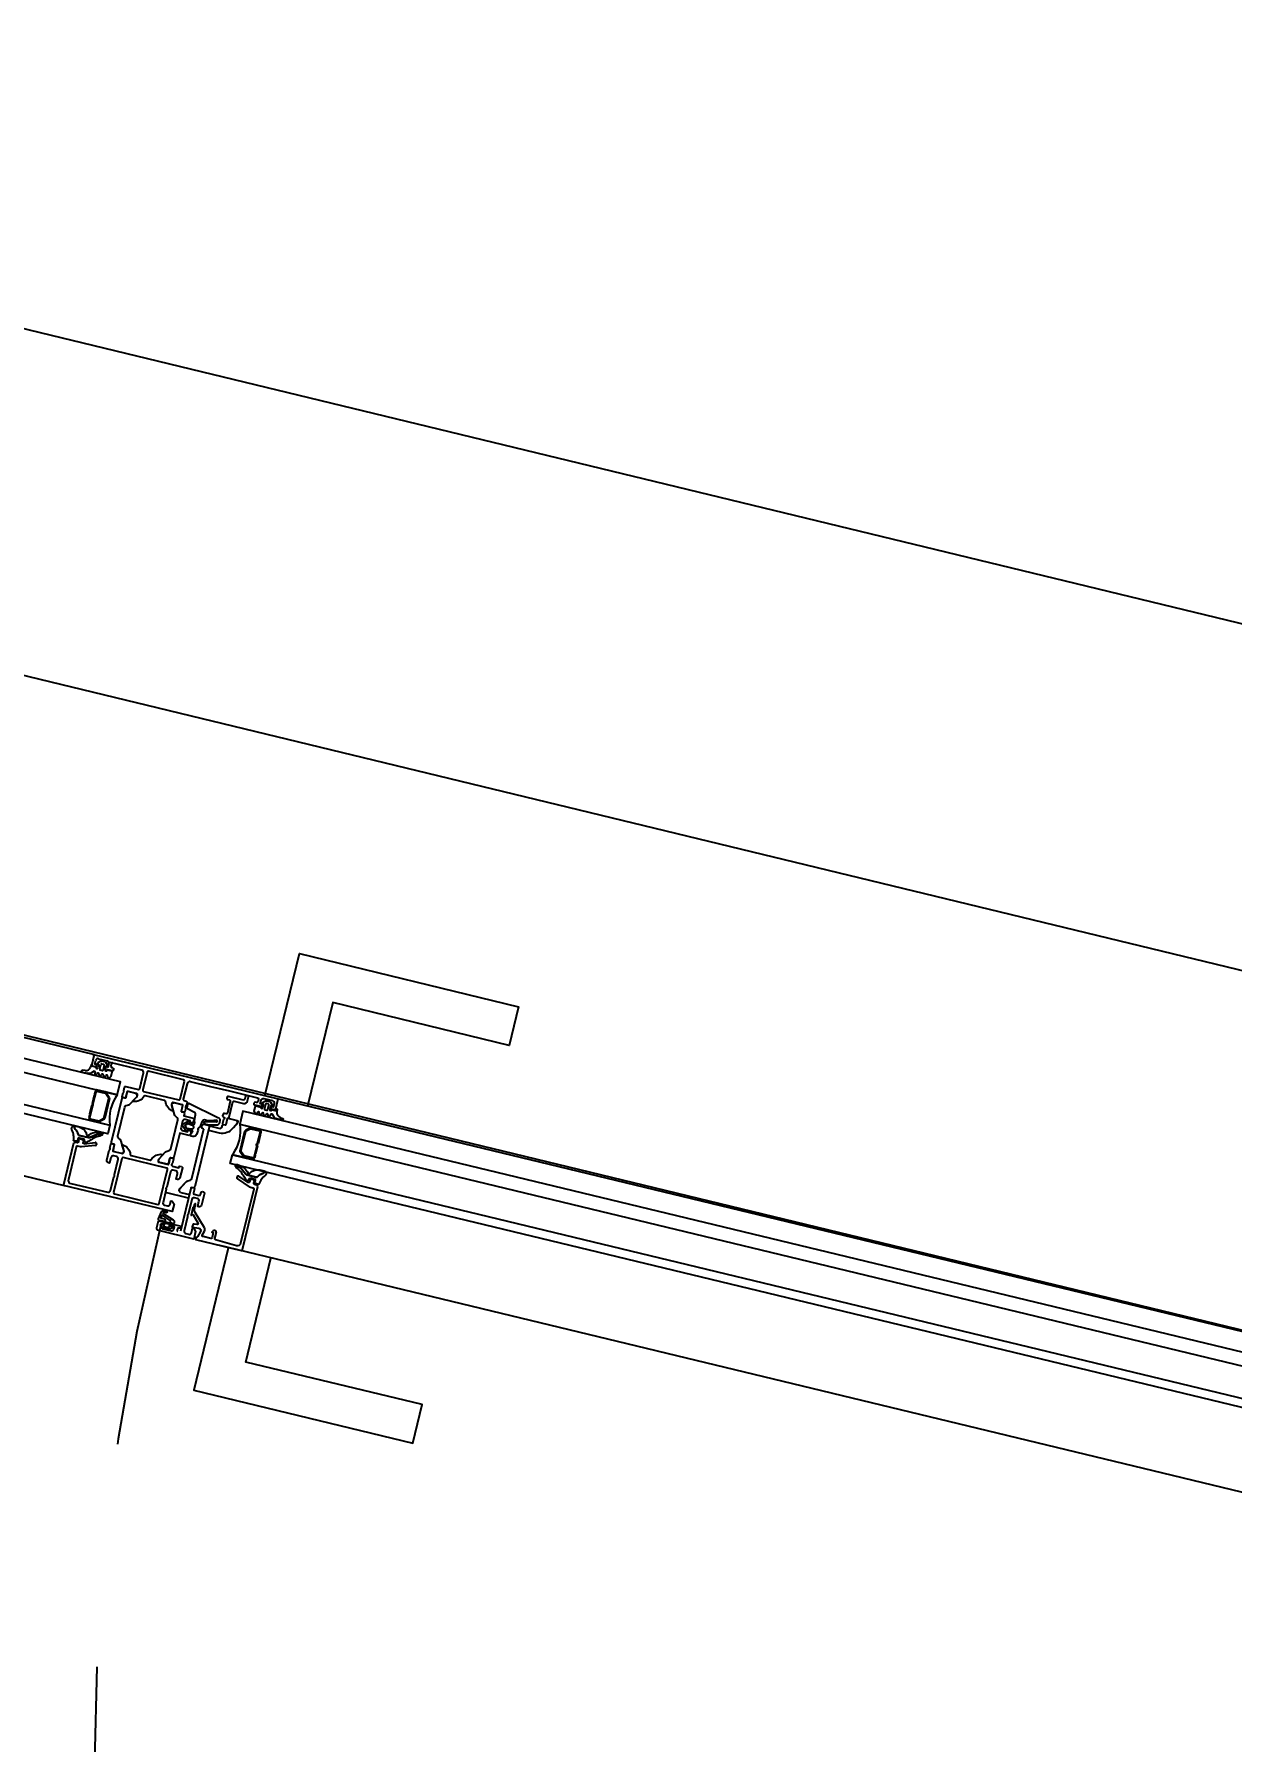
# Model space of a CAD drawing. Header units: metres. Extents: x 493 to 630, y -132 to -15.
# Drawn here: x 550.711 to 551.246, y -41.507 to -40.743 of the extents above; entities that cross this region are included whole.
import ezdxf

# ---------------------------------------------------------------- set-up
doc = ezdxf.new("R2010")
doc.units = ezdxf.units.M
doc.header["$MEASUREMENT"] = 0
doc.header["$PDMODE"] = 3
doc.linetypes.add('HIDDEN2', pattern=[0.1875, 0.125, -0.0625])
for name, color, linetype in [('a_cote_50', 9, 'Continuous'), ('a_punctat', 40, 'HIDDEN2'), ('a_sticla', 4, 'Continuous'), ('a_tamplarie_ferestre', 6, 'Continuous'), ('a_vederi subtiri', 124, 'Continuous')]:
    doc.layers.add(name, color=color, linetype=linetype)
doc.layers.add('a_suprafete', color=7, linetype='Continuous', plot=False)
doc.styles.get("Standard").update_dxf_attribs({"font": 'ARIALN.TTF'})
doc.dimstyles.new('50 cote', dxfattribs={"dimtxt": 0.09, "dimasz": 0.06, "dimexe": 0, "dimexo": 0, "dimgap": 0.018, "dimtad": 1, "dimdec": 1, "dimlfac": 100, "dimrnd": 0.5, "dimdsep": 46, "dimtxsty": 'Standard', "dimblk": 'OBLIQUE', "dimcen": 0.00045, "dimclrd": 256, "dimclrt": 4, "dimadec": 1, "dimazin": 0, "dimtfac": 1, "dimtdec": 1, "dimtix": 1, "dimtofl": 0, "dimtmove": 0, "dimatfit": 3, "dimldrblk": 'OBLIQUE', "dimfxl": 0, "dimtolj": 1, "dimtzin": 0, "dimarcsym": 0})

# ---------------------------------------------------------------- blocks, each defined once
blk = doc.blocks.new('_Oblique')
at = {"color": 0, "linetype": 'ByBlock', "lineweight": -2}
blk.add_line((-0.5, -0.5), (0.5, 0.5), dxfattribs=at)
blk = doc.blocks.new('*D979')
at = {"layer": 'a_cote_50', "lineweight": -2, "ltscale": 0.3}
blk.add_line((551.81751, -41.29928), (548.86304, -40.58327), dxfattribs=at)
at = {"layer": 'Defpoints', "color": 0, "ltscale": 0.3}
for p in [(548.86304, -40.58327), (548.83567, -40.69619), (551.79014, -41.41221)]:
    blk.add_point(p, dxfattribs=at)
at = {"layer": 'a_cote_50', "lineweight": -2, "ltscale": 0.3, "xscale": 0.06, "yscale": 0.06, "zscale": 0.06}
for p, rotation in [((548.86304, -40.58327), 166.3770699062288), ((551.81751, -41.29928), 346.3770699062288)]:
    blk.add_blockref('_Oblique', p, dxfattribs=dict(at, rotation=rotation))
at = {"layer": 'a_cote_50', "color": 4, "ltscale": 0.3, "char_height": 0.09, "attachment_point": 5, "rotation": 346.37707}
for s, insert in [('\\A1;304', (550.35534, -40.87912)), ('\\A1;266', (550.32521, -41.00343))]:
    blk.add_mtext(s, dxfattribs=dict(at, insert=insert))
blk = doc.blocks.new('*D988')
at = {"layer": 'a_cote_50', "lineweight": -2, "ltscale": 0.3}
blk.add_line((548.62639, -40.37095), (552.11539, -41.2165), dxfattribs=at)
at = {"layer": 'Defpoints', "color": 0, "ltscale": 0.3}
for p in [(548.56355, -40.63024), (552.11539, -41.2165), (552.05255, -41.4758)]:
    blk.add_point(p, dxfattribs=at)
at = {"layer": 'a_cote_50', "lineweight": -2, "ltscale": 0.3, "xscale": 0.06, "yscale": 0.06, "zscale": 0.06}
for p, rotation in [((548.62639, -40.37095), 166.3770699062307), ((552.11539, -41.2165), 346.3770699062307)]:
    blk.add_blockref('_Oblique', p, dxfattribs=dict(at, rotation=rotation))
at = {"layer": 'a_cote_50', "color": 4, "ltscale": 0.3, "insert": (550.38595, -40.73157), "char_height": 0.09, "attachment_point": 5, "rotation": 346.37707}
blk.add_mtext('\\A1;359', dxfattribs=at)
blk = doc.blocks.new('__4FAFA3F2_FC5C_44BB_A64D_ECB77A95FE74_')
at = {"layer": 'a_vederi subtiri'}
for p, q in [((-125.45, 67), (-125.45, 71)), ((-125.01, 71), (-125.01, 67)), ((-125.01, 66.81), (-125.01, 70.75)), ((-124.7, 66.81), (-124.7, 70.75)), ((-124.36, 71.5), (-123.26, 71.5)), ((-124.36, 71.14), (-119.03, 71.14)), ((-123.26, 71.5), (-123.04, 71.25)), ((-123.04, 71.25), (-122.83, 71.5)), ((-122.83, 71.5), (-118.89, 71.5)), ((-118.01, 71.5), (-114.08, 71.5)), ((-117.87, 71.14), (-112.54, 71.14)), ((-114.08, 71.5), (-113.86, 71.25)), ((-113.86, 71.25), (-113.64, 71.5)), ((-113.64, 71.5), (-112.54, 71.5)), ((-112.2, 70.75), (-112.2, 66.81)), ((-111.89, 67), (-111.89, 71)), ((-111.89, 70.75), (-111.89, 66.81)), ((-111.45, 71), (-111.45, 67)), ((-125.45, 61.5), (-125.45, 67)), ((-125.01, 67), (-125.01, 66.81)), ((-124.82, 66.28), (-123.45, 64.72)), ((-123.45, 64.72), (-124.82, 66.28)), ((-123.23, 64.97), (-124.6, 66.53)), ((-113.91, 64.86), (-122.99, 64.86)), ((-122.99, 64.5), (-113.91, 64.5)), ((-113.91, 64.5), (-122.99, 64.5)), ((-112.3, 66.53), (-113.67, 64.97)), ((-113.45, 64.72), (-112.08, 66.28)), ((-112.08, 66.28), (-113.45, 64.72)), ((-111.89, 66.81), (-111.89, 67)), ((-111.45, 67), (-111.45, 61.5))]:
    blk.add_line(p, q, dxfattribs=at)
at = {"layer": 'a_vederi subtiri', "extrusion": (2e-16, 2e-16, -1)}
for centre, radius, start, end in [((125.23, 71.03), 0.221, 352.37185, 187.62815), ((124.31, 70.79), 0.708, 356.44057, 85.93128), ((124.33, 70.77), 0.368, 356.44057, 85.93128), ((118.45, 71.68), 0.787, 223.03501, 316.96499), ((118.45, 71.76), 0.512, 210.75551, 329.24449), ((112.59, 70.79), 0.708, 94.06872, 183.55943), ((112.57, 70.77), 0.368, 94.06872, 183.55943), ((111.67, 71.03), 0.221, 352.37185, 187.62815), ((125.23, 66.97), 0.221, 172.37185, 7.62815), ((125.23, 66.97), 0.221, 172.37185, 7.62815), ((118.45, 44.3), 18.57, 67.85274, 112.14726), ((124.2, 66.8), 0.808, 319.63799, 0.51725), ((124.2, 66.8), 0.808, 319.63799, 0.51725), ((124.28, 66.81), 0.42, 319.63799, 0.51725), ((122.98, 65.12), 0.618, 270.77303, 319.8915), ((122.98, 65.12), 0.618, 270.77303, 319.8915), ((122.99, 65.18), 0.321, 270.77303, 319.8915), ((113.91, 65.18), 0.321, 220.1085, 269.22697), ((113.92, 65.12), 0.618, 220.1085, 269.22697), ((113.92, 65.12), 0.618, 220.1085, 269.22697), ((112.62, 66.81), 0.42, 179.48275, 220.36201), ((112.7, 66.8), 0.808, 179.48275, 220.36201), ((112.7, 66.8), 0.808, 179.48275, 220.36201), ((111.67, 66.97), 0.221, 172.37185, 7.62815), ((111.67, 66.97), 0.221, 172.37185, 7.62815)]:
    blk.add_arc(centre, radius, start, end, dxfattribs=at)
blk = doc.blocks.new('tampalrie subsol')
at = {"layer": 'a_punctat', "ltscale": 0.3}
blk.add_arc((551.71324, -41.51381), 0.97569, 165.86196, 256.72155, dxfattribs=at)
at = {"layer": 'a_sticla'}
for points in [[(549.84564, -40.99928), (550.74767, -41.21731), (550.74908, -41.21148), (549.84706, -40.99345)], [(549.84234, -41.0129), (550.74439, -41.23092), (550.74345, -41.23481), (549.8414, -41.01679)], [(551.7105, -41.4434), (550.80379, -41.22468), (550.80238, -41.23051), (551.70909, -41.44923)], [(551.70487, -41.46673), (550.79816, -41.24801), (550.7991, -41.24412), (551.70581, -41.46284)]]:
    blk.add_lwpolyline(points, dxfattribs=at)
at = {"layer": 'a_tamplarie_ferestre'}
for p, q in [((550.81908, -41.21911), (550.77048, -41.20738)), ((550.78891, -41.23118), (550.7937, -41.23234)), ((550.78844, -41.23312), (550.79323, -41.23428)), ((550.77607, -41.26096), (550.77995, -41.2619))]:
    blk.add_line(p, q, dxfattribs=at)
at = {"layer": 'a_tamplarie_ferestre', "extrusion": (-2.4136e-16, -1.47548e-16, -1)}
for points in [[(-550.73716, -41.19987), (-550.73623, -41.20376)], [(-550.73846, -41.2043), (-550.73858, -41.20382), (-550.73761, -41.20358), (-550.73801, -41.20193)], [(-550.73921, -41.20119), (-550.7431, -41.20213)], [(-550.73659, -41.20437), (-550.73786, -41.20467)], [(-550.74384, -41.20334), (-550.74344, -41.20499), (-550.74247, -41.20475), (-550.74235, -41.20524)], [(-550.74272, -41.20584), (-550.74544, -41.2065)], [(-550.74487, -41.20461), (-550.74515, -41.20345)], [(-550.74572, -41.20533), (-550.74524, -41.20522)], [(-550.74604, -41.20613), (-550.74609, -41.20594)]]:
    blk.add_lwpolyline(points, dxfattribs=at)
at = {"layer": 'a_tamplarie_ferestre', "extrusion": (3.51777e-16, 1.45817e-15, -1)}
blk.add_lwpolyline([(-550.7377, -41.19947), (-550.77048, -41.20738)], dxfattribs=at)
at = {"layer": 'a_tamplarie_ferestre', "extrusion": (1.47504e-16, -2.41387e-16, -1)}
for points in [[(-550.75868, -41.20636), (-550.74384, -41.20269)], [(-550.75773, -41.21456), (-550.75942, -41.20756)], [(-550.76095, -41.20721), (-550.75902, -41.21518)], [(-550.7773, -41.21064), (-550.76155, -41.20684)], [(-550.74986, -41.2182), (-550.7503, -41.21637)], [(-550.75054, -41.2154), (-550.75089, -41.21394)], [(-550.75056, -41.21615), (-550.75067, -41.21571)], [(-550.75204, -41.21589), (-550.7514, -41.21857)], [(-550.75198, -41.21627), (-550.75142, -41.21861)], [(-550.75149, -41.21357), (-550.75713, -41.21493)], [(-550.75637, -41.21681), (-550.75219, -41.2158)], [(-550.75596, -41.21672), (-550.75258, -41.2159)], [(-550.75467, -41.22009), (-550.75657, -41.21809), (-550.75674, -41.21741)], [(-550.75939, -41.21579), (-550.77514, -41.21959)], [(-550.76881, -41.21981), (-550.76026, -41.21774)], [(-550.77574, -41.21922), (-550.77767, -41.21125)], [(-550.77883, -41.2124), (-550.77715, -41.21935)], [(-550.74967, -41.21901), (-550.74496, -41.23853)], [(-550.74789, -41.23573), (-550.75101, -41.22283)], [(-550.75103, -41.21879), (-550.75008, -41.21856)], [(-550.75106, -41.21883), (-550.75027, -41.21864)], [(-550.7517, -41.22211), (-550.75268, -41.22183)], [(-550.75339, -41.22141), (-550.75628, -41.21837)], [(-550.7721, -41.22112), (-550.77193, -41.2218), (-550.77271, -41.22445)], [(-550.77325, -41.2262), (-550.77206, -41.22218)], [(-550.77688, -41.22175), (-550.7727, -41.22075)], [(-550.7731, -41.22085), (-550.77648, -41.22167)], [(-550.77685, -41.22227), (-550.77628, -41.2246)], [(-550.77632, -41.22458), (-550.77697, -41.2219)], [(-550.77651, -41.22497), (-550.77729, -41.22516)], [(-550.7775, -41.22517), (-550.77654, -41.22494)], [(-550.77752, -41.21995), (-550.77849, -41.22019)], [(-550.7783, -41.22313), (-550.77786, -41.22495)], [(-550.77827, -41.22237), (-550.77817, -41.22281)], [(-550.77886, -41.22079), (-550.77853, -41.22215)], [(-550.77161, -41.24145), (-550.77473, -41.22855)], [(-550.77443, -41.22759), (-550.77369, -41.2269)], [(-550.77684, -41.22915), (-550.77614, -41.23207)], [(-550.77688, -41.23328), (-550.77911, -41.23382), (-550.77935, -41.23284), (-550.78004, -41.23322)], [(-550.77766, -41.22576), (-550.77743, -41.22672), (-550.78161, -41.22773)], [(-550.78084, -41.22991), (-550.78005, -41.22993), (-550.78029, -41.22895), (-550.77805, -41.22842)], [(-550.78198, -41.22833), (-550.78178, -41.22914)], [(-550.74432, -41.24116), (-550.74476, -41.23933)], [(-550.74512, -41.23911), (-550.74608, -41.23934)], [(-550.74533, -41.23913), (-550.74611, -41.23932)], [(-550.7463, -41.2397), (-550.74565, -41.24239)], [(-550.74633, -41.23968), (-550.74577, -41.24201)], [(-550.74893, -41.23739), (-550.74818, -41.23669)], [(-550.75056, -41.24211), (-550.74937, -41.23809)], [(-550.75052, -41.24317), (-550.75069, -41.24249), (-550.7499, -41.23984)], [(-550.77973, -41.23551), (-550.77555, -41.2345), (-550.77295, -41.24528)], [(-550.78053, -41.23433), (-550.78034, -41.23514)], [(-550.74303, -41.24651), (-550.74409, -41.24213)], [(-550.74484, -41.2454), (-550.74425, -41.24783), (-550.74377, -41.24771)], [(-550.74435, -41.24191), (-550.74445, -41.24147)], [(-550.74574, -41.24253), (-550.74992, -41.24354)], [(-550.74969, -41.24575), (-550.74601, -41.26101)], [(-550.74731, -41.24497), (-550.74605, -41.24466)], [(-550.74615, -41.24262), (-550.74952, -41.24343)], [(-550.74641, -41.25298), (-550.74805, -41.24617)], [(-550.76974, -41.25007), (-550.7503, -41.24538)], [(-550.75383, -41.24448), (-550.76232, -41.24653)], [(-550.76796, -41.24418), (-550.76605, -41.2462), (-550.76588, -41.24688)], [(-550.76625, -41.24748), (-550.77043, -41.24849)], [(-550.76634, -41.24592), (-550.76923, -41.24288)], [(-550.77004, -41.24838), (-550.76666, -41.24757)], [(-550.76785, -41.24396), (-550.76789, -41.24397)], [(-550.76994, -41.24246), (-550.77091, -41.24218)], [(-550.77058, -41.2484), (-550.77122, -41.24572)], [(-550.7712, -41.24568), (-550.77064, -41.24801)], [(-550.77235, -41.24565), (-550.77156, -41.24546)], [(-550.77159, -41.2455), (-550.77254, -41.24573)], [(-550.77206, -41.24813), (-550.77195, -41.24857)], [(-550.77276, -41.24609), (-550.77232, -41.24791)], [(-550.7447, -41.26008), (-550.74617, -41.25395)], [(-550.76643, -41.26594), (-550.77011, -41.25067)], [(-550.77138, -41.2518), (-550.76974, -41.25861)], [(-550.7723, -41.24925), (-550.77522, -41.24995), (-550.77541, -41.24917), (-550.77638, -41.24941)], [(-550.77385, -41.25137), (-550.77259, -41.25107)], [(-550.77449, -41.25512), (-550.774, -41.25501), (-550.77459, -41.25258)], [(-550.77675, -41.25001), (-550.77569, -41.25439)], [(-550.7713, -41.26619), (-550.77166, -41.26473), (-550.77224, -41.26487), (-550.77305, -41.2662), (-550.77225, -41.2695), (-550.72362, -41.25784)], [(-550.72691, -41.25704), (-550.74349, -41.26081)], [(-550.74638, -41.26161), (-550.76582, -41.2663)], [(-550.7695, -41.25958), (-550.7681, -41.26541)], [(-550.76609, -41.27276), (-550.76744, -41.26967)], [(-550.76764, -41.27115), (-550.76714, -41.27227)], [(-550.77135, -41.2735), (-550.76779, -41.27111)], [(-550.76814, -41.2704), (-550.77264, -41.27326)], [(-550.76883, -41.26662), (-550.7701, -41.26692)], [(-550.76826, -41.27389), (-550.76643, -41.27345)], [(-550.76767, -41.27651), (-550.76695, -41.2756)], [(-550.7671, -41.27528), (-550.76793, -41.27529)], [(-550.76729, -41.27252), (-550.76867, -41.27285)], [(-550.76812, -41.27513), (-550.76837, -41.27407)], [(-550.77063, -41.27744), (-550.76822, -41.27686)], [(-550.76864, -41.27511), (-550.76845, -41.27589)], [(-550.7686, -41.27613), (-550.77058, -41.27661)], [(-550.76904, -41.27346), (-550.76892, -41.27394)], [(-550.76899, -41.27406), (-550.77113, -41.27458)], [(-550.77071, -41.2752), (-550.76912, -41.27481)], [(-550.77082, -41.27646), (-550.771, -41.27568)], [(-550.77125, -41.27451), (-550.77144, -41.27372)], [(-550.77228, -41.27682), (-550.77136, -41.27734)], [(-550.77168, -41.27487), (-550.77142, -41.27593)], [(-550.77152, -41.27615), (-550.77227, -41.27647)], [(-550.77269, -41.27496), (-550.77186, -41.27476)], [(-550.77314, -41.27438), (-550.77305, -41.27473)]]:
    blk.add_lwpolyline(points, dxfattribs=at)
at = {"layer": 'a_tamplarie_ferestre', "extrusion": (1.006e-16, -4.35809e-16, -1)}
for points in [[(-550.7803, -41.2114), (-550.78935, -41.21358)], [(-550.78935, -41.21358), (-550.79781, -41.21562), (-550.81034, -41.21865)], [(-550.80513, -41.21739), (-550.80466, -41.21933)], [(-550.80593, -41.22005), (-550.80649, -41.21772)], [(-550.77884, -41.22302), (-550.7792, -41.2215)], [(-550.78216, -41.22525), (-550.77908, -41.22357)], [(-550.77998, -41.22122), (-550.79266, -41.22742)], [(-550.79674, -41.21845), (-550.79664, -41.21884)], [(-550.79816, -41.22023), (-550.79689, -41.22548)], [(-550.79701, -41.21944), (-550.79779, -41.21963)], [(-550.80406, -41.2197), (-550.79734, -41.21808)], [(-550.79754, -41.2279), (-550.79933, -41.22052)], [(-550.79993, -41.22015), (-550.80412, -41.22116)], [(-550.80874, -41.22104), (-550.80869, -41.22123)], [(-550.80906, -41.22183), (-550.81178, -41.22249)], [(-550.80983, -41.22078), (-550.80934, -41.22067)], [(-550.81071, -41.21925), (-550.81043, -41.22042)], [(-550.81239, -41.22212), (-550.8125, -41.22164), (-550.81153, -41.2214), (-550.81193, -41.21975)], [(-550.81314, -41.21901), (-550.81703, -41.21995)], [(-550.81776, -41.22116), (-550.81736, -41.22281), (-550.81639, -41.22257), (-550.81627, -41.22306)], [(-550.81664, -41.22366), (-550.81791, -41.22397)], [(-550.81851, -41.2236), (-550.81945, -41.21971)], [(-550.7783, -41.23339), (-550.77708, -41.23163)], [(-550.77744, -41.23016), (-550.77932, -41.22916)], [(-550.77796, -41.23132), (-550.7784, -41.23204)], [(-550.77879, -41.2304), (-550.77808, -41.23084)], [(-550.77875, -41.23228), (-550.78084, -41.23259)], [(-550.78099, -41.23324), (-550.77913, -41.23279), (-550.77881, -41.23336)], [(-550.78122, -41.23103), (-550.77922, -41.23035)], [(-550.77977, -41.22942), (-550.77978, -41.23007), (-550.78165, -41.23052)], [(-550.78097, -41.25472), (-550.7863, -41.23261)], [(-550.78226, -41.22995), (-550.78211, -41.22863), (-550.78266, -41.22636)], [(-550.78891, -41.23118), (-550.78231, -41.25854)], [(-550.78562, -41.22917), (-550.78451, -41.23173)], [(-550.78603, -41.23254), (-550.7863, -41.23261)], [(-550.78891, -41.23118), (-550.7865, -41.2306)], [(-550.78665, -41.22942), (-550.79023, -41.2293), (-550.79205, -41.22936)], [(-550.79178, -41.23098), (-550.7885, -41.23092)], [(-550.7935, -41.22866), (-550.79328, -41.22977)], [(-550.79454, -41.23097), (-550.7943, -41.23197)], [(-550.79517, -41.22836), (-550.79473, -41.23019)], [(-550.79491, -41.22603), (-550.79474, -41.22671)], [(-550.79495, -41.23055), (-550.7959, -41.23078)], [(-550.79511, -41.22732), (-550.7954, -41.22739)], [(-550.79554, -41.2277), (-550.79543, -41.22814)], [(-550.79629, -41.22585), (-550.79551, -41.22566)], [(-550.79627, -41.23056), (-550.79691, -41.22787)], [(-550.79706, -41.22779), (-550.80124, -41.22879)], [(-550.79815, -41.23351), (-550.80118, -41.23033)], [(-550.80161, -41.2294), (-550.80144, -41.23008), (-550.79954, -41.23208)], [(-550.78038, -41.23577), (-550.78071, -41.23441), (-550.78113, -41.23415)], [(-550.7813, -41.23599), (-550.78038, -41.23577)], [(-550.78386, -41.23321), (-550.78302, -41.23513)], [(-550.79662, -41.23407), (-550.79768, -41.23379)], [(-550.77918, -41.25583), (-550.78018, -41.25554)], [(-550.77926, -41.25573), (-550.78027, -41.25545)], [(-550.77955, -41.26356), (-550.76915, -41.26105)], [(-550.77722, -41.25755), (-550.77532, -41.25956), (-550.77515, -41.26024)], [(-550.77558, -41.2593), (-550.7785, -41.25624)], [(-550.77566, -41.2592), (-550.77858, -41.25614)], [(-550.77604, -41.27813), (-550.78065, -41.259)], [(-550.7807, -41.2588), (-550.7807, -41.2588)], [(-550.7817, -41.25891), (-550.78092, -41.25872)], [(-550.78094, -41.25876), (-550.78189, -41.25899)], [(-550.78211, -41.25935), (-550.78167, -41.26118)], [(-550.78204, -41.26178), (-550.78428, -41.26232)], [(-550.78344, -41.26366), (-550.78217, -41.26336)], [(-550.78488, -41.26195), (-550.78511, -41.26098)], [(-550.78657, -41.26133), (-550.78528, -41.26668)], [(-550.78572, -41.26061), (-550.7862, -41.26073)], [(-550.78097, -41.26409), (-550.77933, -41.2709)], [(-550.78408, -41.26742), (-550.78359, -41.2673), (-550.78418, -41.26487)], [(-550.7654, -41.27659), (-550.7661, -41.27367), (-550.76805, -41.27414)], [(-550.78077, -41.27896), (-550.78124, -41.27702), (-550.78183, -41.27716), (-550.78264, -41.27849), (-550.78184, -41.28179), (-550.7657, -41.2779)], [(-550.76842, -41.27475), (-550.7683, -41.27523), (-550.76733, -41.275), (-550.76709, -41.27597)], [(-550.76783, -41.27718), (-550.77172, -41.27812)], [(-550.77293, -41.27738), (-550.77316, -41.27641), (-550.77219, -41.27617), (-550.7723, -41.27569)], [(-550.77291, -41.27532), (-550.77563, -41.27597)], [(-550.7745, -41.27724), (-550.77438, -41.27773)], [(-550.7754, -41.27695), (-550.7751, -41.27688)], [(-550.77909, -41.27187), (-550.77757, -41.27819)], [(-550.7783, -41.2794), (-550.77957, -41.2797)]]:
    blk.add_lwpolyline(points, dxfattribs=at)
at = {"layer": 'a_tamplarie_ferestre', "extrusion": (1.24052e-16, -3.38598e-16, -1)}
for points in [[(-550.8093, -41.22561), (-550.80889, -41.22447), (-550.80936, -41.22252)], [(-550.80972, -41.2223), (-550.81176, -41.22279)], [(-550.81041, -41.22511), (-550.81, -41.2257)], [(-550.81122, -41.22599), (-550.81113, -41.22529)], [(-550.81263, -41.22083), (-550.81389, -41.22006)], [(-550.81273, -41.22303), (-550.81304, -41.22176)], [(-550.81389, -41.22166), (-550.81344, -41.22351)], [(-550.81381, -41.22411), (-550.81439, -41.22425)], [(-550.81427, -41.22), (-550.81586, -41.22039)], [(-550.81507, -41.22143), (-550.81449, -41.22129)], [(-550.815, -41.22388), (-550.81544, -41.22204)], [(-550.81615, -41.22251), (-550.81584, -41.22378)], [(-550.81617, -41.22061), (-550.81694, -41.22187)], [(-550.81682, -41.22401), (-550.81866, -41.22446), (-550.81887, -41.22358)], [(-550.81917, -41.22407), (-550.81902, -41.22502)], [(-550.81235, -41.22558), (-550.81195, -41.22616)], [(-550.81317, -41.22646), (-550.81308, -41.22576)], [(-550.8143, -41.22605), (-550.8139, -41.22663)], [(-550.81511, -41.22692), (-550.81502, -41.22622)], [(-550.81606, -41.2263), (-550.8159, -41.22697)], [(-550.81742, -41.22696), (-550.81699, -41.22618)], [(-550.82129, -41.22869), (-550.81895, -41.22813)], [(-550.82046, -41.22748), (-550.82148, -41.22786)]]:
    blk.add_lwpolyline(points, dxfattribs=at)
at = {"layer": 'a_tamplarie_ferestre', "extrusion": (-3.51968e-16, -1.45812e-15, -1)}
for points in [[(-550.72373, -41.25736), (-550.7282, -41.23886)], [(-550.7288, -41.23849), (-550.72977, -41.23872)], [(-550.73037, -41.23836), (-550.73061, -41.23738)], [(-550.73121, -41.23701), (-550.73218, -41.23725)], [(-550.73788, -41.23995), (-550.73155, -41.24066)], [(-550.73255, -41.23785), (-550.73238, -41.23859)], [(-550.73292, -41.2392), (-550.73784, -41.23865)], [(-550.73839, -41.23926), (-550.73831, -41.23957)]]:
    blk.add_lwpolyline(points, dxfattribs=at)
blk.add_lwpolyline([(-550.73137, -41.24065), (-550.7299, -41.2403, -0.414205), (-550.7293, -41.24067), (-550.72579, -41.25522, -0.417901), (-550.72691, -41.25704, -0.417901)], format="xyb", dxfattribs=at)
at = {"layer": 'a_tamplarie_ferestre', "extrusion": (2.48119e-16, -6.77135e-16, -1)}
for points in [[(-550.80118, -41.25405), (-550.80111, -41.25436)], [(-550.80132, -41.2549), (-550.80663, -41.25842)], [(-550.80608, -41.2565), (-550.80195, -41.25376)], [(-550.80702, -41.25546), (-550.80684, -41.2562)], [(-550.80859, -41.25533), (-550.80762, -41.25509)], [(-550.80873, -41.2569), (-550.80896, -41.25593)], [(-550.80862, -41.25945), (-550.80278, -41.28369)], [(-550.80363, -41.28654), (-550.81043, -41.25834)], [(-550.80679, -41.25849), (-550.80826, -41.25885)], [(-550.81007, -41.25774), (-550.80909, -41.25751)], [(-550.78138, -41.2679), (-550.78061, -41.27109)], [(-550.78077, -41.2712), (-550.78119, -41.27091)], [(-550.78151, -41.27095), (-550.78371, -41.27455)], [(-550.7822, -41.26621), (-550.78194, -41.2673)], [(-550.78218, -41.26843), (-550.78269, -41.26633)], [(-550.78658, -41.27674), (-550.78242, -41.26995)], [(-550.78141, -41.27548), (-550.78119, -41.2764)], [(-550.78127, -41.27652), (-550.78409, -41.27694)], [(-550.78321, -41.2753), (-550.78197, -41.27511)], [(-550.78482, -41.27841), (-550.78352, -41.28079)], [(-550.78565, -41.28001), (-550.78661, -41.27824)], [(-550.79049, -41.27819), (-550.78999, -41.27872), (-550.79057, -41.27886), (-550.79001, -41.28119)], [(-550.79127, -41.28152), (-550.79193, -41.27876)], [(-550.78296, -41.28103), (-550.78285, -41.28101), (-550.78262, -41.28198), (-550.80303, -41.2869)], [(-550.7894, -41.28156), (-550.78597, -41.28073)], [(-550.80091, -41.28478), (-550.79161, -41.28211)]]:
    blk.add_lwpolyline(points, dxfattribs=at)
at = {"layer": 'a_tamplarie_ferestre'}
for points in [[(550.8051, -41.25283), (550.80342, -41.25083)], [(550.80342, -41.25084), (550.80509, -41.25284)], [(550.80955, -41.25411), (550.80563, -41.25317)], [(550.80563, -41.25317), (550.80955, -41.25412)], [(550.80589, -41.25581), (550.80564, -41.25575)], [(550.8068, -41.25479), (550.80621, -41.25568)], [(550.80926, -41.25518), (550.80712, -41.25467)], [(550.80915, -41.25642), (550.80947, -41.25558)], [(550.81187, -41.25549), (550.81099, -41.25726)], [(550.81135, -41.2509), (550.81335, -41.25138)], [(550.81341, -41.2514), (550.81327, -41.25187)], [(550.81327, -41.25187), (550.81341, -41.2514)], [(550.81059, -41.2574), (550.8093, -41.25681)]]:
    blk.add_lwpolyline(points, dxfattribs=at)
at = {"layer": 'a_tamplarie_ferestre', "extrusion": (-2.4136e-16, -1.47548e-16, -1)}
for centre, start, end in [((-550.73765, -41.19999), 13.57032, 103.57115), ((-550.73671, -41.20388), 283.57032, 13.57115), ((-550.73797, -41.20419), 193.56492, 283.57306), ((-550.74284, -41.20536), 283.57632, 13.56515), ((-550.74556, -41.20602), 193.56915, 283.57232), ((-550.7456, -41.20582), 103.56926, 193.57221)]:
    blk.add_arc(centre, 0.0005, start, end, dxfattribs=at)
at = {"layer": 'a_tamplarie_ferestre'}
for centre, radius, start, end in [((550.73898, -41.20216), 0.001, 76.43174, 166.4268), ((550.74287, -41.2031), 0.001, 346.42655, 76.43022), ((550.74535, -41.20473), 0.0005, 166.42958, 256.42895), ((550.74563, -41.20356), 0.0005, 76.42885, 166.4297), ((550.75845, -41.20733), 0.001, 346.43791, 76.43563), ((550.76143, -41.20733), 0.0005, 76.43677, 166.43677), ((550.75029, -41.21609), 0.000279, 272.86137, 347.59964), ((550.7504, -41.21564), 0.000279, 345.27218, 60.0169), ((550.75247, -41.21639), 0.0005, 76.43647, 166.43708), ((550.75216, -41.21591), 0.00012, 76.43677, 166.43677), ((550.75559, -41.21765), 0.001, 313.70976, 68.25517), ((550.75625, -41.21729), 0.0005, 346.43677, 76.43677), ((550.75725, -41.21445), 0.0005, 256.43636, 346.43719), ((550.75951, -41.2153), 0.0005, 166.43677, 256.43677), ((550.76014, -41.21823), 0.0005, 76.43677, 148.68978), ((550.77718, -41.21113), 0.0005, 346.43677, 76.43677), ((550.7803, -41.21298), 0.00159, 90.22858, 158.21468), ((550.75015, -41.21912), 0.0005, 76.43647, 166.43708), ((550.75231, -41.22038), 0.0015, 284.43103, 316.43678), ((550.76869, -41.22029), 0.0005, 4.18377, 76.43677), ((550.77258, -41.22123), 0.0005, 76.43677, 166.43677), ((550.77526, -41.2191), 0.0005, 256.43677, 346.43677), ((550.77658, -41.22468), 0.0003, 166.43925, 256.43925), ((550.77685, -41.22187), 0.00012, 346.43677, 76.43677), ((550.77764, -41.21947), 0.0005, 166.43677, 256.43677), ((550.77844, -41.22288), 0.000279, 165.2739, 240.01218), ((550.77855, -41.22243), 0.000279, 92.85665, 167.60136), ((550.78169, -41.22613), 0.001, 346.43754, 61.43509), ((550.79713, -41.21896), 0.0005, 166.43677, 256.43677), ((550.79722, -41.21857), 0.0005, 76.43677, 166.43677), ((550.80447, -41.2197), 0.0015, 256.43677, 346.43677), ((550.80918, -41.22135), 0.0005, 166.43677, 256.43677), ((550.80923, -41.22115), 0.0005, 76.43677, 166.43677), ((550.81074, -41.22534), 0.0004, 7.40218, 145.47137), ((550.81225, -41.22291), 0.0005, 166.49337, 346.38018), ((550.8119, -41.222), 0.0005, 256.43677, 346.43677), ((550.81268, -41.22581), 0.0004, 7.40218, 145.47137), ((550.81275, -41.22169), 0.0003, 346.43677, 86.17474), ((550.81393, -41.22363), 0.0005, 166.43646, 256.43709), ((550.81437, -41.22178), 0.0005, 76.45641, 166.41714), ((550.81451, -41.22377), 0.0005, 256.45311, 346.42043), ((550.81496, -41.22192), 0.0005, 346.45725, 76.4163), ((550.81633, -41.2239), 0.0005, 166.4934, 346.38014), ((550.81644, -41.22258), 0.0003, 66.69713, 166.43677), ((550.81676, -41.22318), 0.0005, 166.43677, 256.43677), ((550.81802, -41.22348), 0.0005, 256.43677, 346.43677), ((550.82124, -41.22537), 0.00225, 171.03563, 249.71503), ((550.81896, -41.21959), 0.0005, 346.43677, 76.43677), ((550.77375, -41.22832), 0.001, 346.43925, 47.1329), ((550.77711, -41.2323), 0.001, 166.44351, 256.43047), ((550.77782, -41.22939), 0.001, 76.43486, 166.43825), ((550.77826, -41.23114), 0.000348, 121.16392, 211.70962), ((550.77883, -41.23178), 0.0005, 211.3874, 261.54271), ((550.77905, -41.23083), 0.0005, 71.33037, 121.48619), ((550.78103, -41.23181), 0.0008, 256.43677, 76.43677), ((550.78177, -41.23003), 0.0005, 256.43583, 8.9379), ((550.78468, -41.23268), 0.000971, 100.44271, 212.43085), ((550.78627, -41.23157), 0.001, 76.43677, 256.43677), ((550.78654, -41.22957), 0.001, 61.43787, 156.43445), ((550.79208, -41.22899), 0.000372, 265.19059, 82.77202), ((550.79503, -41.23109), 0.0005, 76.43677, 166.43949), ((550.79502, -41.23026), 0.0003, 166.43677, 256.43677), ((550.79523, -41.22683), 0.0005, 166.43677, 256.43677), ((550.7954, -41.22615), 0.0005, 76.44992, 166.42363), ((550.79597, -41.23049), 0.0003, 256.43677, 346.43677), ((550.80045, -41.22964), 0.001, 316.43687, 76.43677), ((550.81463, -41.22628), 0.0004, 7.40218, 145.47137), ((550.81655, -41.22642), 0.0005, 28.47472, 166.37895), ((550.72868, -41.23898), 0.0005, 76.43042, 166.42833), ((550.73109, -41.2375), 0.0005, 76.42996, 166.42879), ((550.73149, -41.24017), 0.0005, 256.42926, 276.43952), ((550.73207, -41.23774), 0.0005, 346.43015, 76.42838), ((550.7379, -41.23914), 0.0005, 346.42926, 96.44068), ((550.73782, -41.23945), 0.0005, 276.43952, 346.42926), ((550.74544, -41.23864), 0.0005, 166.43647, 256.43708), ((550.74793, -41.23851), 0.0015, 16.43677, 48.44252), ((550.78087, -41.23373), 0.0005, 301.43648, 76.43744), ((550.79467, -41.22999), 0.00452, 251.43574, 295.63361), ((550.79743, -41.23282), 0.001, 284.72336, 316.43687), ((550.74407, -41.24185), 0.000279, 272.85665, 347.60136), ((550.74418, -41.2414), 0.000279, 345.2739, 60.01218), ((550.74581, -41.24564), 0.001, 76.43796, 166.4357), ((550.74577, -41.24241), 0.00012, 166.43677, 256.43687), ((550.74626, -41.24213), 0.000505, 167.00374, 257.00434), ((550.74708, -41.24594), 0.001, 346.43499, 76.43855), ((550.74961, -41.24244), 0.001, 264.61838, 19.16379), ((550.75018, -41.24587), 0.0005, 76.43709, 166.43646), ((550.75004, -41.24305), 0.0005, 256.4353, 346.43738), ((550.75395, -41.244), 0.0005, 183.39118, 256.43677), ((550.76244, -41.24605), 0.0005, 256.43677, 329.14722), ((550.76637, -41.24699), 0.0005, 166.43617, 256.43825), ((550.77064, -41.24122), 0.001, 285.74561, 346.43925), ((550.77149, -41.24575), 0.0003, 76.43925, 166.43925), ((550.77233, -41.24819), 0.000279, 92.86137, 167.59964), ((550.74578, -41.25334), 0.000725, 302.83264, 30.04091), ((550.76962, -41.25056), 0.0005, 346.43709, 76.43646), ((550.77046, -41.24837), 0.00012, 256.43667, 346.43677), ((550.77235, -41.25204), 0.001, 76.44014, 166.43341), ((550.77222, -41.24865), 0.000279, 165.27218, 240.0169), ((550.77238, -41.24896), 0.0003, 166.46241, 256.40764), ((550.77362, -41.25234), 0.001, 346.44178, 76.43176), ((550.77999, -41.25448), 0.001, 285.74313, 346.43677), ((550.79876, -41.25476), 0.0061, 40.13361, 73.03927), ((550.79027, -41.26224), 0.01634, 29.98791, 49.69742), ((550.80159, -41.25448), 0.0005, 166.43677, 236.42652), ((550.80167, -41.25417), 0.0005, 56.42536, 166.43677), ((550.80587, -41.2522), 0.001, 219.4213, 256.43677), ((550.80653, -41.25214), 0.000476, 205.0053, 328.52071), ((550.80705, -41.25496), 0.0003, 76.43677, 146.43694), ((550.8075, -41.25558), 0.0005, 76.43766, 166.43588), ((550.80847, -41.25581), 0.0005, 346.43725, 76.43608), ((550.80919, -41.25547), 0.0003, 339.22909, 76.43677), ((550.80978, -41.25315), 0.001, 256.43677, 325.04032), ((550.81353, -41.25644), 0.004, 104.15708, 137.10808), ((550.81642, -41.25775), 0.00508, 122.87806, 153.58489), ((550.81231, -41.25159), 0.001, 284.15708, 343.71178), ((550.74372, -41.25984), 0.001, 256.43712, 346.43643), ((550.7465, -41.26113), 0.0005, 166.43709, 256.43646), ((550.77013, -41.25922), 0.000725, 122.8252, 210.04835), ((550.78194, -41.26433), 0.001, 76.44782, 166.42748), ((550.78216, -41.26129), 0.0005, 166.4476, 256.42594), ((550.78439, -41.26183), 0.0005, 256.44074, 346.43239), ((550.80691, -41.25801), 0.0005, 236.42652, 256.43677), ((550.80995, -41.25823), 0.0005, 346.43771, 76.43562), ((550.76594, -41.26582), 0.0005, 256.43709, 346.43646), ((550.76773, -41.27119), 0.0001, 56.12462, 156.11452), ((550.76907, -41.26565), 0.001, 166.43948, 256.43363), ((550.76822, -41.27027), 0.00015, 158.94074, 237.42058), ((550.76875, -41.27038), 0.000686, 40.29555, 165.95246), ((550.77033, -41.26595), 0.001, 256.44173, 346.43139), ((550.77972, -41.27151), 0.000725, 122.83265, 210.0409), ((550.78071, -41.27112), 0.0001, 166.43677, 304.29273), ((550.7817, -41.26797), 0.000319, 107.19062, 167.47303), ((550.78245, -41.26626), 0.00025, 342.88138, 169.99217), ((550.7832, -41.26463), 0.001, 346.44647, 76.42707), ((550.76806, -41.27621), 0.001, 166.43068, 256.44287), ((550.76734, -41.27233), 0.0002, 164.57185, 256.43777), ((550.76792, -41.27509), 0.0002, 271.43963, 346.43402), ((550.76823, -41.27403), 0.00015, 346.43285, 76.44069), ((550.76864, -41.27593), 0.0002, 166.43656, 256.43698), ((550.76903, -41.2752), 0.0004, 76.43633, 166.43779), ((550.76902, -41.27397), 0.0001, 166.42863, 256.44549), ((550.77062, -41.27641), 0.0002, 256.43545, 346.43723), ((550.77062, -41.27559), 0.0004, 346.43807, 76.43476), ((550.77116, -41.27448), 0.0001, 256.43827, 346.43528), ((550.77125, -41.27367), 0.0002, 346.43921, 60.74815), ((550.77162, -41.27598), 0.0002, 166.43935, 241.43444), ((550.77183, -41.2749), 0.00015, 76.43183, 166.44171), ((550.77195, -41.27714), 0.001, 256.42973, 346.44207), ((550.77487, -41.27785), 0.0005, 166.42147, 256.44858), ((550.77499, -41.27736), 0.0005, 76.45109, 166.42246), ((550.77854, -41.27842), 0.001, 166.43142, 256.44388), ((550.78128, -41.27642), 0.0001, 166.43677, 261.49015), ((550.78189, -41.2756), 0.0005, 81.43654, 166.43661), ((550.7853, -41.27753), 0.0015, 331.43698, 31.43757), ((550.79112, -41.2787), 0.000809, 355.25615, 141.33987), ((550.7798, -41.27873), 0.001, 256.42777, 346.44579), ((550.78309, -41.28058), 0.000477, 254.26744, 333.60915), ((550.80315, -41.28642), 0.0005, 256.43709, 346.43655)]:
    blk.add_arc(centre, radius, start, end, dxfattribs=at)
at = {"layer": 'a_tamplarie_ferestre', "extrusion": (1.47504e-16, -2.41387e-16, -1)}
for centre, radius, start, end in [((-550.75137, -41.21406), 0.0005, 13.56164, 103.56481), ((-550.75015, -41.21827), 0.0003, 283.56323, 13.56323), ((-550.75198, -41.22307), 0.001, 13.56327, 73.56335), ((-550.7511, -41.2185), 0.0003, 193.56323, 283.56323), ((-550.75113, -41.21854), 0.0003, 193.56323, 283.56323), ((-550.75477, -41.22019), 0.000138, 277.94065, 43.56323), ((-550.75544, -41.21537), 0.005, 211.31022, 277.94065), ((-550.77418, -41.21989), 0.005, 289.1858, 355.81623), ((-550.77301, -41.22185), 0.001, 340.83373, 95.37914), ((-550.77258, -41.22448), 0.000138, 163.56323, 289.1858), ((-550.77661, -41.22465), 0.0003, 283.56323, 13.56323), ((-550.77636, -41.22215), 0.0005, 103.56044, 193.56105), ((-550.77718, -41.22564), 0.0005, 103.56075, 193.56075), ((-550.77757, -41.22488), 0.0003, 193.56323, 283.56323), ((-550.77837, -41.22068), 0.0005, 103.56323, 193.56323), ((-550.77469, -41.22577), 0.0015, 311.555, 343.56075), ((-550.78081, -41.22891), 0.001, 193.60844, 268.50043), ((-550.78149, -41.22822), 0.0005, 103.56575, 193.55983), ((-550.74505, -41.2394), 0.0003, 13.56323, 103.56323), ((-550.74601, -41.23963), 0.0003, 103.56323, 193.56323), ((-550.74604, -41.23961), 0.0003, 103.56323, 193.56323), ((-550.74887, -41.23597), 0.001, 313.56311, 13.56318), ((-550.75004, -41.2398), 0.000137, 343.56331, 107.90288), ((-550.74858, -41.24432), 0.00488, 107.90288, 176.60882), ((-550.77985, -41.23502), 0.0005, 193.56578, 283.56154), ((-550.77956, -41.2341), 0.001, 118.61429, 193.52805), ((-550.744, -41.24674), 0.001, 283.5652, 13.56126), ((-550.76709, -41.24883), 0.00492, 30.85278, 98.82639), ((-550.76703, -41.24664), 0.001, 291.74235, 46.28776), ((-550.76785, -41.2441), 0.000139, 106.95005, 217.6235), ((-550.77031, -41.24391), 0.0015, 43.56074, 75.56649), ((-550.77015, -41.2479), 0.0005, 193.56044, 283.56105), ((-550.77151, -41.24579), 0.0003, 13.56323, 103.56323), ((-550.77247, -41.24516), 0.0005, 193.56075, 283.56075), ((-550.77247, -41.24602), 0.0003, 103.56323, 193.56323), ((-550.77472, -41.25415), 0.001, 193.56824, 283.55821), ((-550.77626, -41.2499), 0.0005, 103.5597, 193.56587), ((-550.76874, -41.2704), 0.0015, 29.27013, 138.6508), ((-550.76957, -41.26968), 0.0004, 138.65123, 318.65123), ((-550.76655, -41.27296), 0.0005, 283.56298, 23.49679), ((-550.76711, -41.27548), 0.0002, 323.56552, 88.56173), ((-550.76845, -41.27589), 0.001, 283.56323, 321.39106), ((-550.76855, -41.27334), 0.000498, 103.30846, 193.75585), ((-550.77086, -41.27647), 0.001, 240.44464, 283.56323), ((-550.77218, -41.27664), 0.0002, 118.553, 238.57068), ((-550.77216, -41.27414), 0.001, 118.52219, 193.56375), ((-550.77276, -41.27466), 0.0003, 193.56718, 283.56003)]:
    blk.add_arc(centre, radius, start, end, dxfattribs=at)
at = {"layer": 'a_tamplarie_ferestre', "extrusion": (1.006e-16, -4.35809e-16, -1)}
for centre, radius, start, end in [((-550.77932, -41.22313), 0.0005, 298.56314, 13.56323), ((-550.77969, -41.22162), 0.0005, 13.56517, 126.06094), ((-550.79767, -41.22012), 0.0005, 103.56323, 193.56323), ((-550.79981, -41.22063), 0.0005, 13.53691, 103.58255), ((-550.80418, -41.21922), 0.0005, 193.56323, 283.56323), ((-550.80995, -41.2203), 0.0005, 193.56323, 283.56323), ((-550.81023, -41.21913), 0.0005, 103.56323, 193.56323), ((-550.8129, -41.21998), 0.001, 13.56323, 103.56323), ((-550.81679, -41.22092), 0.001, 103.56323, 193.56323), ((-550.7779, -41.23105), 0.001, 324.47296, 62.6535), ((-550.77947, -41.22942), 0.0003, 61.9173, 178.56258), ((-550.7867, -41.22972), 0.0003, 318.39273, 81.06338), ((-550.78872, -41.22793), 0.003, 274.21983, 318.39273), ((-550.78943, -41.2191), 0.00989, 254.20571, 284.14786), ((-550.79181, -41.22948), 0.0015, 191.06349, 271.06301), ((-550.792, -41.22876), 0.0015, 116.06458, 176.06273), ((-550.79381, -41.23185), 0.0005, 193.56051, 283.56323), ((-550.79516, -41.22808), 0.000279, 192.40036, 267.13863), ((-550.79527, -41.22763), 0.000279, 119.9831, 194.72782), ((-550.79641, -41.22537), 0.0005, 193.53458, 283.59187), ((-550.79703, -41.2279), 0.00012, 13.56323, 103.56323), ((-550.80112, -41.22928), 0.0005, 103.56323, 193.56323), ((-550.77855, -41.23322), 0.0003, 208.57296, 325.2025), ((-550.78165, -41.23453), 0.0015, 203.56408, 283.56215), ((-550.77958, -41.25727), 0.0015, 43.56322, 74.25687), ((-550.77966, -41.25717), 0.0015, 43.56322, 74.25687), ((-550.77631, -41.25999), 0.001, 283.56323, 43.56322), ((-550.77712, -41.25746), 0.000138, 128.72104, 223.56323), ((-550.78182, -41.25843), 0.0005, 193.56323, 283.56323), ((-550.78182, -41.25928), 0.0003, 103.56323, 193.56323), ((-550.7856, -41.2611), 0.0005, 13.56581, 103.56065), ((-550.78609, -41.26121), 0.0005, 103.56007, 193.5642), ((-550.78431, -41.26644), 0.001, 193.54794, 283.57502), ((-550.76686, -41.27694), 0.0015, 320.40695, 13.56702), ((-550.76793, -41.27463), 0.0005, 103.57831, 193.55164), ((-550.77279, -41.2758), 0.0005, 13.57637, 103.55008), ((-550.77551, -41.27646), 0.0005, 103.56323, 283.56323)]:
    blk.add_arc(centre, radius, start, end, dxfattribs=at)
at = {"layer": 'a_tamplarie_ferestre', "extrusion": (1.24052e-16, -3.38598e-16, -1)}
for centre, radius, start, end in [((-550.80965, -41.22259), 0.000299, 13.33285, 103.7936), ((-550.81279, -41.22109), 0.0003, 273.82526, 58.45191), ((-550.81415, -41.22049), 0.0005, 58.56334, 103.56323), ((-550.81574, -41.22087), 0.0005, 103.56323, 148.56312), ((-550.81668, -41.22203), 0.0003, 148.67283, 293.30287), ((-550.81878, -41.22397), 0.000399, 103.46793, 193.65852), ((-550.80967, -41.22547), 0.0004, 214.52863, 340.38846), ((-550.81162, -41.22594), 0.0004, 214.52863, 352.59782), ((-550.81357, -41.2264), 0.0004, 214.52863, 352.59782), ((-550.81551, -41.22687), 0.0004, 193.56323, 352.59782), ((-550.81952, -41.22579), 0.0024, 283.56323, 330.88969), ((-550.82138, -41.22827), 0.000426, 102.69042, 283.35951)]:
    blk.add_arc(centre, radius, start, end, dxfattribs=at)
at = {"layer": 'a_tamplarie_ferestre', "extrusion": (-3.51968e-16, -1.45812e-15, -1)}
for centre, start, end in [((-550.72989, -41.23824), 193.57051, 283.57096), ((-550.73286, -41.2387), 263.63233, 13.52789)]:
    blk.add_arc(centre, 0.0005, start, end, dxfattribs=at)
at = {"layer": 'a_tamplarie_ferestre', "extrusion": (-1.47136e-20, -6.09901e-20, -1)}
for centre, radius, start, end in [((-550.8012, -41.24917), 0.000698, 300.50438, 20.01575), ((-550.8012, -41.24917), 0.000698, 20.01575, 103.96075), ((-550.79876, -41.25477), 0.0061, 106.96073, 139.86639), ((-550.79976, -41.2553), 0.00699, 103.23059, 154.9947), ((-550.81739, -41.24652), 0.015, 322.57145, 329.79135), ((-550.80587, -41.2522), 0.001, 283.56323, 320.5787), ((-550.80571, -41.25546), 0.0003, 283.56323, 322.57145), ((-550.80596, -41.25552), 0.0003, 213.55067, 283.56323), ((-550.81021, -41.25492), 0.00413, 37.67968, 97.20636), ((-550.80978, -41.25314), 0.001, 214.95968, 283.56323), ((-550.81353, -41.25644), 0.004, 42.89192, 75.84292), ((-550.81065, -41.25381), 0.003, 91.54941, 103.58012), ((-550.81231, -41.25159), 0.001, 196.28822, 255.84292), ((-550.81305, -41.2525), 0.00116, 105.31549, 108.09481), ((-550.81305, -41.2525), 0.00116, 108.09481, 237.99395), ((-550.80943, -41.25654), 0.0003, 294.55732, 21.68122), ((-550.81072, -41.25713), 0.0003, 206.32845, 295.91971)]:
    blk.add_arc(centre, radius, start, end, dxfattribs=at)
at = {"layer": 'a_tamplarie_ferestre', "extrusion": (-2.88244e-16, -3.42002e-16, -1)}
blk.add_arc((-550.78085, -41.25894), 0.000205, 344.49488, 115.1731, dxfattribs=at)
at = {"layer": 'a_tamplarie_ferestre', "extrusion": (2.48119e-16, -6.77135e-16, -1)}
for centre, radius, start, end in [((-550.80635, -41.25608), 0.0005, 193.60608, 303.50163), ((-550.80814, -41.25933), 0.0005, 103.56408, 193.56237), ((-550.80921, -41.25702), 0.0005, 283.563, 13.56345), ((-550.78134, -41.27105), 0.0002, 43.57237, 148.55301), ((-550.78145, -41.26718), 0.0005, 193.56321, 252.80938), ((-550.78413, -41.2689), 0.002, 328.56323, 13.56323), ((-550.78329, -41.27481), 0.0005, 148.56318, 278.56461), ((-550.78394, -41.27793), 0.001, 98.56314, 208.5634), ((-550.78609, -41.28025), 0.0005, 283.56609, 28.56253), ((-550.78952, -41.28107), 0.0005, 193.5629, 283.56334), ((-550.79175, -41.28163), 0.0005, 286.01506, 13.56323), ((-550.80132, -41.28334), 0.0015, 193.57706, 286.01901)]:
    blk.add_arc(centre, radius, start, end, dxfattribs=at)
at = {"layer": 'a_vederi subtiri'}
for p, q in [((550.7377, -41.19947), (548.90359, -40.75594)), ((550.79282, -41.28444), (551.70554, -41.50495))]:
    blk.add_line(p, q, dxfattribs=at)
for points in [[(550.72411, -41.25796), (548.8895, -40.81426)], [(550.81364, -41.21775), (550.82911, -41.15419), (550.92695, -41.178), (550.92276, -41.19525), (550.84394, -41.17606), (550.83267, -41.22238)], [(551.7516, -41.44406), (550.81363, -41.2178)], [(550.83267, -41.22238), (550.83267, -41.22238)], [(550.7285, -41.23178), (550.7286, -41.23129)], [(550.7286, -41.23129), (550.7285, -41.23177)], [(550.73065, -41.23178), (550.72865, -41.2313)], [(550.7281, -41.23563), (550.72807, -41.23761)], [(550.72837, -41.23791), (550.72978, -41.23798)], [(550.7301, -41.23771), (550.7302, -41.23681)], [(550.73056, -41.23655), (550.7327, -41.23706)], [(550.73471, -41.23642), (550.73079, -41.23547)], [(550.73079, -41.23547), (550.73471, -41.23641)], [(550.73293, -41.23732), (550.73305, -41.23839)], [(550.73327, -41.23864), (550.73352, -41.2387)], [(550.73534, -41.23636), (550.73774, -41.23534)], [(550.73774, -41.23535), (550.73534, -41.23636)], [(550.79722, -41.28584), (550.78186, -41.34943), (550.87976, -41.37305), (550.88393, -41.35581), (550.80507, -41.33678), (550.81625, -41.29043)]]:
    blk.add_lwpolyline(points, dxfattribs=at)
at = {"layer": 'a_vederi subtiri', "extrusion": (-2.64825e-16, -2.44756e-16, -1)}
for points in [[(-550.74026, -41.20231), (-550.739, -41.20308)], [(-550.74223, -41.20264), (-550.74063, -41.20226)], [(-550.73202, -41.20717), (-550.73435, -41.20773)], [(-550.7333, -41.20647), (-550.73223, -41.20634)], [(-550.73601, -41.20402), (-550.73571, -41.20494)], [(-550.73625, -41.20739), (-550.73699, -41.20689)], [(-550.73813, -41.20505), (-550.73628, -41.2046), (-550.73649, -41.20372)], [(-550.73776, -41.20742), (-550.7376, -41.20809)], [(-550.73832, -41.20841), (-550.73872, -41.20783)], [(-550.73941, -41.20401), (-550.7391, -41.20528)], [(-550.73944, -41.20801), (-550.73954, -41.20871)], [(-550.73981, -41.20576), (-550.74025, -41.20391)], [(-550.74076, -41.2065), (-550.74018, -41.20636)], [(-550.74026, -41.20888), (-550.74066, -41.2083)], [(-550.74086, -41.20354), (-550.74144, -41.20368)], [(-550.74181, -41.20429), (-550.74136, -41.20613)], [(-550.74139, -41.20848), (-550.74148, -41.20918)], [(-550.74221, -41.20603), (-550.74252, -41.20476)], [(-550.74221, -41.20935), (-550.74261, -41.20877)], [(-550.7433, -41.20412), (-550.74254, -41.20286)], [(-550.74523, -41.20676), (-550.74318, -41.20627)], [(-550.74333, -41.20894), (-550.74342, -41.20965)], [(-550.7441, -41.20989), (-550.74498, -41.20906), (-550.74545, -41.20712)]]:
    blk.add_lwpolyline(points, dxfattribs=at)
for centre, radius, start, end in [((-550.74052, -41.20274), 0.0005, 58.57085, 103.57074), ((-550.73212, -41.20675), 0.000426, 283.77445, 104.44354), ((-550.73491, -41.2054), 0.0024, 236.24427, 283.57074), ((-550.7364, -41.20411), 0.000399, 13.47544, 103.66603), ((-550.73799, -41.20819), 0.0004, 214.53614, 13.57074), ((-550.73916, -41.20334), 0.0003, 273.83109, 58.46114), ((-550.73993, -41.20866), 0.0004, 214.53614, 352.60533), ((-550.74188, -41.20913), 0.0004, 214.53614, 352.60533), ((-550.74211, -41.20313), 0.0005, 103.57074, 148.57063), ((-550.74305, -41.20428), 0.0003, 148.68205, 293.3087), ((-550.74382, -41.2096), 0.0004, 226.7455, 352.60533), ((-550.74516, -41.20705), 0.000299, 103.34036, 193.80111)]:
    blk.add_arc(centre, radius, start, end, dxfattribs=at)
at = {"layer": 'a_vederi subtiri'}
for centre, radius, start, end in [((550.73357, -41.20424), 0.00225, 263.15101, 341.83041), ((550.73727, -41.20731), 0.0005, 346.48709, 124.39132), ((550.73862, -41.20516), 0.0005, 166.48589, 346.37264), ((550.73905, -41.20806), 0.0004, 7.39467, 145.46386), ((550.73912, -41.20394), 0.0003, 346.42926, 86.16891), ((550.74029, -41.20588), 0.0005, 166.4456, 256.41292), ((550.74074, -41.20403), 0.0005, 76.44974, 166.40879), ((550.74099, -41.20853), 0.0004, 7.39467, 145.46386), ((550.74088, -41.20602), 0.0005, 256.42895, 346.42958), ((550.74132, -41.20417), 0.0005, 346.4489, 76.40963), ((550.7427, -41.20615), 0.0005, 166.48586, 346.37267), ((550.74281, -41.20483), 0.0003, 66.6913, 166.42926), ((550.74294, -41.209), 0.0004, 7.39467, 145.46386), ((550.72302, -41.23557), 0.00508, 359.28115, 29.98798), ((550.72949, -41.23197), 0.001, 169.15426, 228.70896), ((550.72619, -41.23572), 0.004, 15.75796, 48.70896), ((550.73103, -41.2345), 0.001, 187.82572, 256.42926), ((550.73049, -41.23684), 0.0003, 76.42926, 173.63694), ((550.73263, -41.23736), 0.0003, 6.4291, 76.42926), ((550.73438, -41.23509), 0.000476, 184.34533, 307.86074), ((550.73494, -41.23545), 0.001, 256.42926, 293.44474), ((550.74424, -41.25149), 0.01634, 103.16862, 122.87813), ((550.7401, -41.24097), 0.0061, 79.82677, 112.73243)]:
    blk.add_arc(centre, radius, start, end, dxfattribs=at)
at = {"layer": 'a_vederi subtiri', "extrusion": (-1.47216e-20, -6.09881e-20, -1)}
for centre, radius, start, end in [((-550.72841, -41.23244), 0.00116, 329.14001, 99.03915), ((-550.72949, -41.23196), 0.001, 311.29104, 10.84574), ((-550.72842, -41.23243), 0.00116, 99.03915, 101.81848), ((-550.72619, -41.23572), 0.004, 131.29104, 164.24204), ((-550.72995, -41.2347), 0.003, 103.55384, 115.58455), ((-550.72984, -41.23588), 0.00413, 109.9276, 169.45428), ((-550.72837, -41.23761), 0.0003, 271.21425, 0.80551), ((-550.7298, -41.23768), 0.0003, 185.45274, 272.57664), ((-550.73103, -41.2345), 0.001, 283.57074, 352.17428), ((-550.73334, -41.23835), 0.0003, 283.57074, 353.58329), ((-550.73359, -41.23841), 0.0003, 244.56251, 283.57074), ((-550.72728, -41.22514), 0.015, 237.34261, 244.56251), ((-550.73896, -41.24098), 0.00699, 52.13926, 103.90337), ((-550.73494, -41.23544), 0.001, 246.55526, 283.57074), ((-550.74009, -41.24097), 0.0061, 67.26757, 100.17323), ((-550.74048, -41.23488), 0.000698, 187.11821, 266.62958), ((-550.74048, -41.23488), 0.000698, 103.17321, 187.11821)]:
    blk.add_arc(centre, radius, start, end, dxfattribs=at)
at = {"yscale": 0.001000000000008328, "zscale": 0.001000000000008328}
for p, xscale, rotation in [((550.77803, -41.35369), -0.001000000000008328, 76.43677374875422), ((550.71318, -41.33804), 0.001000000000008328, 256.4367737487543)]:
    blk.add_blockref('__4FAFA3F2_FC5C_44BB_A64D_ECB77A95FE74_', p, dxfattribs=dict(at, xscale=xscale, rotation=rotation))

msp = doc.modelspace()

# ---------------------------------------------------------------- linework, layer by layer
at = {"layer": 'a_suprafete', "ltscale": 0.3}
msp.add_lwpolyline([(552.05255, -41.4758), (552.40113, -40.03744), (552.13873, -39.97384), (552.24852, -39.52714), (552.85935, -39.67517), (553.7327, -36.1327), (553.36375, -36.04174), (553.70127, -34.67273), (553.74131, -34.50752), (550.22315, -33.65489), (550.18311, -33.82011), (550.14423, -33.81069), (548.9548, -38.71862), (549.24636, -38.78928), (549.14037, -39.22662), (548.91684, -39.17244), (548.56355, -40.63024), (548.83567, -40.69619), (548.82625, -40.73507), (551.78072, -41.45108), (551.79014, -41.41221)], close=True, dxfattribs=at)

# ---------------------------------------------------------------- block references
at = {"layer": 'a_tamplarie_ferestre'}
msp.add_blockref('tampalrie subsol', (0, 0), dxfattribs=at)

# ---------------------------------------------------------------- dimensions: what is measured, and where the dimension line sits
at = {"layer": 'a_cote_50', "ltscale": 0.3}
dim = msp.add_aligned_dim(p1=(548.56355, -40.63024), p2=(552.05255, -41.4758), distance=0.2668, dimstyle='50 cote', dxfattribs=at)
dim.commit()
dim.dimension.update_dxf_attribs({"geometry": '*D988', "text_midpoint": (550.38595, -40.73157)})
dim = msp.add_linear_dim(base=(548.86304, -40.58327), p1=(551.79014, -41.41221), p2=(548.83567, -40.69619), angle=346.37707, text='<>\\X266', dimstyle='50 cote', override={"dimtmove": 1}, dxfattribs=at)
dim.commit()
dim.dimension.update_dxf_attribs({"geometry": '*D979', "text_midpoint": (550.34027, -40.94127)})

doc.saveas('drawing.dxf')
